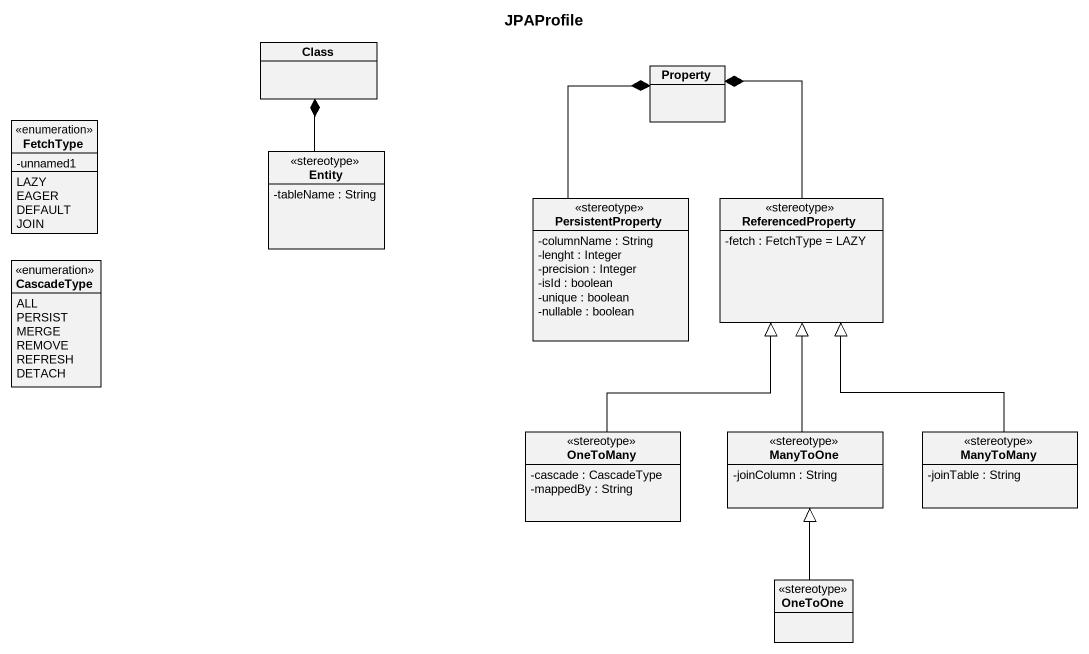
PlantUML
@startuml
title JPAProfile
hide circle
hide empty members
skinparam classAttributeIconSize 0
class "Class" as Class_
class Property
enum FetchType {
  -unnamed1
  LAZY
  EAGER
  DEFAULT
  JOIN
}
class "Entity" as Entity_ <<stereotype>> {
  -tableName : String
}
class PersistentProperty <<stereotype>> {
  -columnName : String
  -lenght : Integer
  -precision : Integer
  -isId : boolean
  -unique : boolean
  -nullable : boolean
}
class ReferencedProperty <<stereotype>> {
  -fetch : FetchType = LAZY
}
enum CascadeType {
  ALL
  PERSIST
  MERGE
  REMOVE
  REFRESH
  DETACH
}
class OneToMany <<stereotype>> {
  -cascade : CascadeType
  -mappedBy : String
}
class ManyToOne <<stereotype>> {
  -joinColumn : String
}
class ManyToMany <<stereotype>> {
  -joinTable : String
}
class OneToOne <<stereotype>>
Entity_ -up-* Class_
PersistentProperty -up-* Property
ReferencedProperty -up-* Property
OneToMany -up-|> ReferencedProperty
ManyToOne -up-|> ReferencedProperty
ManyToMany -up-|> ReferencedProperty
OneToOne -up-|> ManyToOne
@enduml
